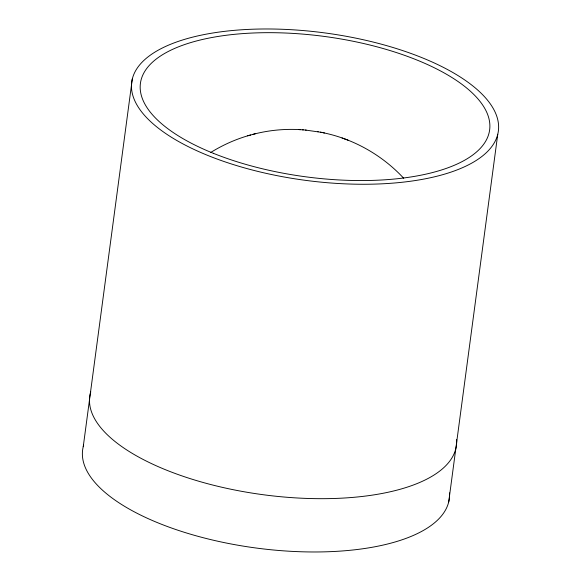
<?xml version="1.0" encoding="UTF-8"?>
<svg xmlns="http://www.w3.org/2000/svg" width="581" height="581" viewBox="0 0 581 581"><rect width="100%" height="100%" fill="white"/><g stroke="black" fill="none" stroke-linecap="round" stroke-linejoin="round"><path stroke-width="0.87" d="M83.243 446.68L132.301 78.965M448.699 501.991L497.757 134.276A184.954 74.346 7.6 0 0 239.103 29.958A184.954 74.346 7.6 0 0 208.23 155.621A184.954 74.346 7.6 0 0 497.757 134.276M210.838 152.396C223.198 144.771 236.612 138.808 250.629 134.995M252.532 134.487C269.025 130.057 286.302 128.503 303.326 129.868M247.615 135.816L255.328 133.732M299.157 129.592L300.486 129.686M305.504 130.057L321.366 132.337M302.323 129.788L306.172 130.108M317.56 131.633L318.228 131.764M323.152 132.722C353.851 139.026 382.356 155.272 403.672 178.222M320.363 132.148L324.474 132.976M345.099 139.084L348.063 140.188M342.049 137.958L344.736 138.961M449.505 492.891A184.954 74.346 7.6 0 1 257.39 548.188A184.954 74.346 7.6 0 1 83.671 445.104M456.615 439.599A184.954 74.346 7.6 0 1 264.5 494.896A184.954 74.346 7.6 0 1 90.781 391.812M213.314 153.29A176.152 70.802 7.6 0 0 489.057 132.955A176.152 70.802 7.6 0 0 242.72 33.611A176.152 70.802 7.6 0 0 213.314 153.29"/></g></svg>
